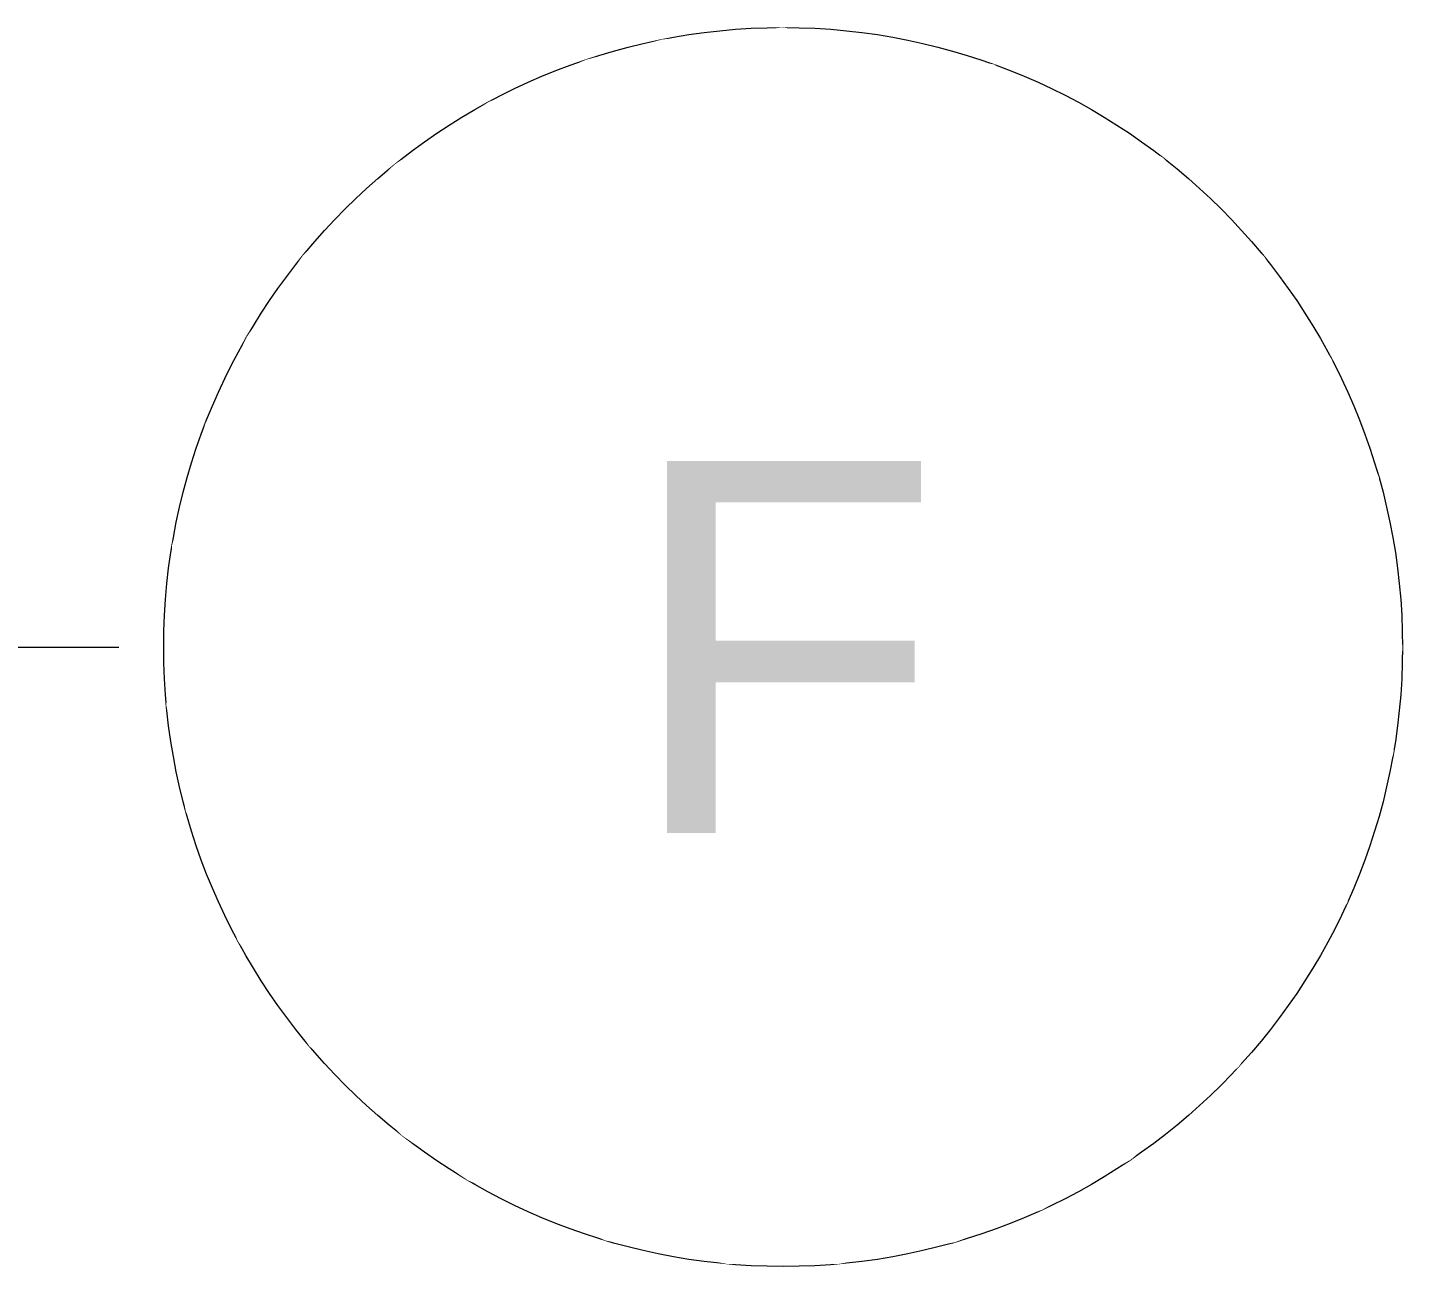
# Model space of a CAD drawing. Header units: inches. Extents: x -11.3 to 41.3, y -1.9 to 32.
# Drawn here: x 30.668 to 31.223, y 11.25 to 11.75 of the extents above; entities that cross this region are included whole.
import ezdxf
from ezdxf.enums import TextEntityAlignment as Align

# ---------------------------------------------------------------- set-up
doc = ezdxf.new("R2010")
doc.units = ezdxf.units.IN
doc.header["$MEASUREMENT"] = 0
doc.set_wipeout_variables(frame=1)
doc.linetypes.add('AXES-ROOF$0$CENTER2', pattern=[1.125, 0.75, -0.125, 0.125, -0.125])
for name, color, linetype, lineweight in [('3RD FLOOR$0$S-SLAB-EDGE @ 50', 2, 'Continuous', 30), ('AXES-2ND&3RD$0$S-AXIS-CIRC', 22, 'Continuous', 13), ('AXES-2ND&3RD$0$S-AXIS-IDEN', 52, 'Continuous', 18), ('AXES-ROOF$0$S-AXIS-PLAN', 20, 'AXES-ROOF$0$CENTER2', 18)]:
    doc.layers.add(name, color=color, linetype=linetype, lineweight=lineweight)
doc.styles.add('AXES-2ND&3RD$0$DMA-T-S', font='sanss___.ttf', dxfattribs={"height": 0.0023})

# ---------------------------------------------------------------- blocks, each defined once
blk = doc.blocks.new('AXES-2ND&3RD$0$GI')
at = {"layer": 'AXES-2ND&3RD$0$S-AXIS-CIRC'}
blk.add_circle((0, 0), 0.005, dxfattribs=at)
at = {"layer": 'AXES-2ND&3RD$0$S-AXIS-IDEN', "style": 'AXES-2ND&3RD$0$DMA-T-S'}
blk.add_attdef('GRID_INDICATOR', text='', height=0.003, dxfattribs=at).set_placement((0, 0), align=Align.MIDDLE)
blk.add_wipeout([(0, 0.005), (0.001699, 0.004703), (0.003062, 0.003952), (0.003885, 0.003148), (0.004427, 0.002324), (0.004809, 0.00137), (0.005, 0), (0.004926, -0.00086), (0.004553, -0.002066), (0.00368, -0.003385), (0.002808, -0.004137), (0.002093, -0.004541), (0.001387, -0.004804), (0.000441, -0.004981), (-0.000456, -0.004979), (-0.001432, -0.004791), (-0.002545, -0.004304), (-0.003074, -0.003944), (-0.003826, -0.003219), (-0.004401, -0.002373), (-0.004822, -0.001323), (-0.004978, -0.000472), (-0.004932, 0.000822), (-0.004664, 0.001802), (-0.004329, 0.002503), (-0.00388, 0.003154), (-0.003139, 0.003892), (-0.00238, 0.004397), (-0.001591, 0.00474), (-0.000973, 0.004904)]).dxf.layer = 'AXES-2ND&3RD$0$S-AXIS-CIRC'
for tag, p in [('LINE_1', (0, 0.0015)), ('LINE_2', (0, -0.002161))]:
    blk.add_attdef(tag, text='', height=0.003, dxfattribs=at).set_placement(p, align=Align.MIDDLE)

msp = doc.modelspace()

# ---------------------------------------------------------------- linework, layer by layer
at = {"layer": 'AXES-ROOF$0$S-AXIS-PLAN', "ltscale": 0.01}
msp.add_line((-2.19473, 11.50008), (30.72333, 11.50008), dxfattribs=at)

# ---------------------------------------------------------------- next in the draw order: block references
at = {"layer": '3RD FLOOR$0$S-SLAB-EDGE @ 50'}
ref = msp.add_blockref('AXES-2ND&3RD$0$GI', (30.97333, 11.50008), dxfattribs=dict(at, xscale=50, yscale=50, zscale=50))
ref.add_attrib('GRID_INDICATOR', 'F', dxfattribs={"layer": '0', "color": 2, "height": 0.15, "style": 'AXES-2ND&3RD$0$DMA-T-S'}).set_placement((30.97333, 11.50008), align=Align.MIDDLE)

doc.saveas('drawing.dxf')
